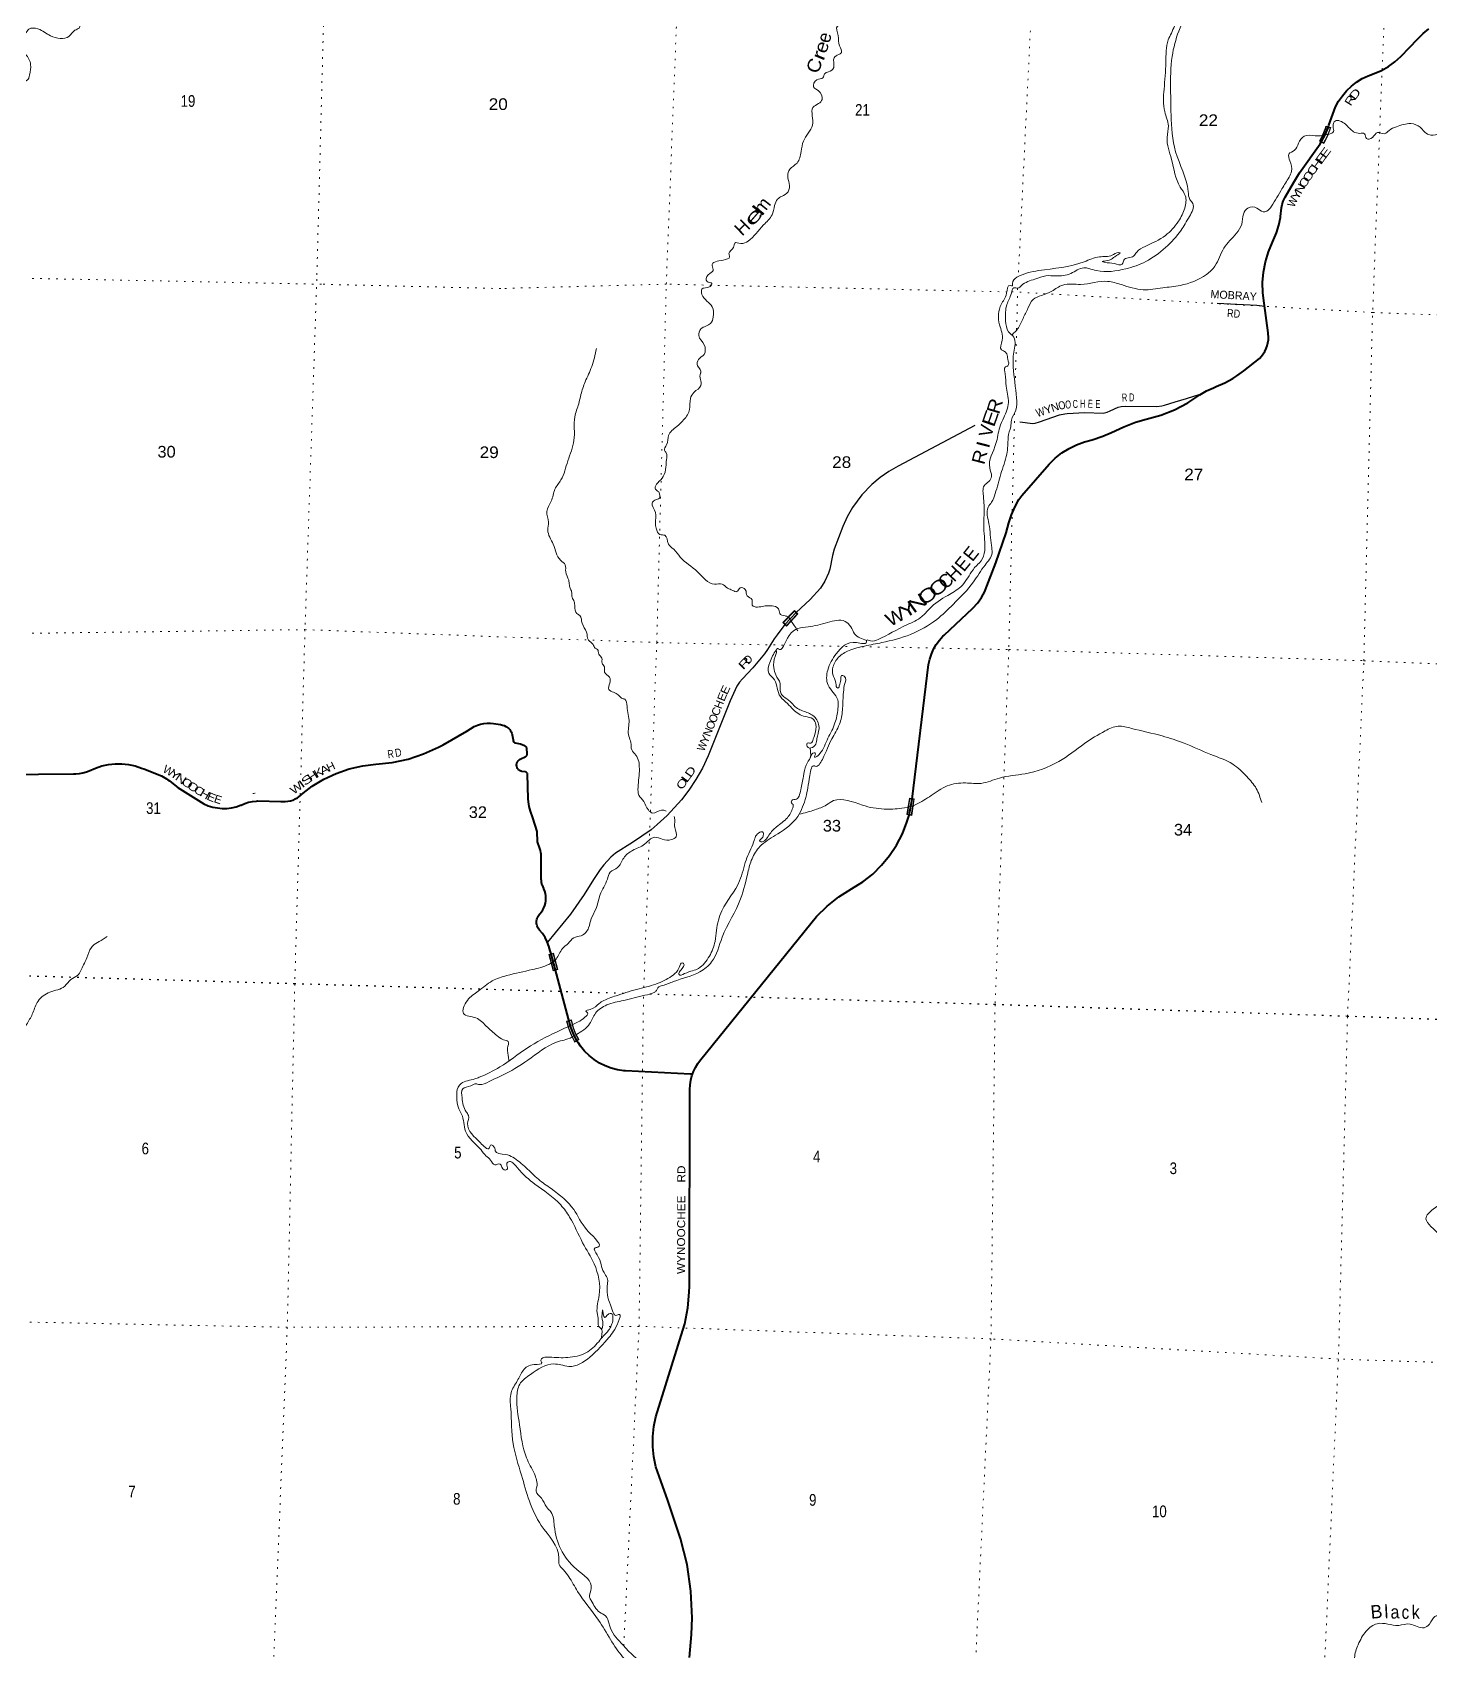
# Model space of a CAD drawing. Header units: feet. Extents: x -751810 to -497223, y -177792 to 12311.
# Drawn here: x -683623 to -662642, y -153623 to -129338 of the extents above; entities that cross this region are included whole.
import ezdxf
from ezdxf.enums import TextEntityAlignment as Align

# ---------------------------------------------------------------- set-up
doc = ezdxf.new("R2010")
doc.units = ezdxf.units.FT
doc.header["$LTSCALE"] = 80
doc.linetypes.add('DOTTED', pattern=[1.5, 0.3, -1.2])
for name, color, linetype, lineweight in [('26', 7, 'Continuous', 40), ('29', 7, 'Continuous', 25), ('31', 7, 'Continuous', 13), ('39', 7, 'Continuous', 13), ('6', 7, 'DOTTED', 25), ('61', 7, 'Continuous', 13), ('7', 7, 'DOTTED', 13)]:
    doc.layers.add(name, color=color, linetype=linetype, lineweight=lineweight)
for name, color, linetype in [('27', 7, 'Continuous'), ('30', 7, 'Continuous'), ('41', 7, 'Continuous')]:
    doc.layers.add(name, color=color, linetype=linetype)

msp = doc.modelspace()

# ---------------------------------------------------------------- linework, layer by layer
at = {"layer": '26'}
msp.add_line((-676196.3, -140156.59), (-676204.09, -140072.65), dxfattribs=at)
for points in [[(-664181.17, -130768.41), (-664167.25, -130729.49), (-664069.82, -130456.96), (-664022.63, -130369.81), (-663966.59, -130288.07), (-663902.31, -130212.64), (-663830.49, -130144.34), (-663751.94, -130083.92), (-663667.49, -130032.05), (-663578.09, -129989.28), (-663487.85, -129957.04), (-663378.07, -129908.6), (-663273.95, -129848.95), (-663176.64, -129778.74), (-663087.2, -129698.75), (-663074.45, -129685.89), (-662969.65, -129573.58), (-662827.9, -129431.83), (-662751.84, -129353.86), (-662668.05, -129284.27)], [(-670467.67, -141077.71), (-670423.74, -140836.08), (-670175.43, -138816.81), (-670158.58, -138738.22), (-670133.61, -138661.82), (-670100.8, -138588.45), (-670060.49, -138518.91), (-670013.13, -138453.96), (-669959.25, -138394.33), (-669942.33, -138377.98), (-669510.8, -137972.7), (-669442.92, -137896.44), (-669383.39, -137813.5), (-669332.85, -137724.79), (-669324.42, -137707.59), (-669168.02, -137295.89), (-669010.66, -136845.36), (-668969.55, -136694.84), (-668931.6, -136573.62), (-668881.19, -136457.03), (-668818.87, -136346.35), (-668775.27, -136282.23), (-668364.25, -135812.24), (-668273.8, -135724.03), (-668174.62, -135645.77), (-668067.81, -135578.3), (-667954.53, -135522.36), (-667836.02, -135478.57), (-667718.77, -135448.46), (-667561.47, -135395.35), (-667431.91, -135337.06), (-667245.4, -135251.71), (-667070.05, -135182.9), (-666907.92, -135137.2), (-666692.36, -135078.27), (-666484.14, -134997.13), (-666285.54, -134894.67), (-666103.07, -134775.18), (-666004.9, -134715.72), (-665901.05, -134666.86), (-665859.52, -134650.89), (-665731.24, -134596.08), (-665609.39, -134528.17), (-665551.4, -134489.6), (-665442.84, -134414.16), (-665211.86, -134228.59), (-665180.42, -134196.08), (-665152.55, -134160.47), (-665128.56, -134122.14), (-665108.7, -134081.51), (-665093.2, -134039.03), (-665082.23, -133995.16), (-665075.9, -133950.38), (-665074.28, -133905.19), (-665077.4, -133860.07), (-665079.74, -133843.56), (-665141.08, -133401.03), (-665160.6, -133245.46), (-665163.76, -133088.71), (-665150.51, -132932.49), (-665121, -132778.51), (-665075.57, -132628.46), (-665014.69, -132483.98), (-664998.41, -132451.39), (-664952.77, -132343.14), (-664918.69, -132230.72), (-664896.56, -132115.35), (-664894.75, -132101.63), (-664879, -131968.19), (-664868.24, -131917.57), (-664852.25, -131868.35), (-664831.21, -131821.07), (-664825.92, -131810.98), (-664701.38, -131593.79), (-664607.71, -131445.75), (-664297.27, -131011.21), (-664222.23, -130872.87), (-664181.17, -130768.41)], [(-684057.24, -140468.01), (-683005.26, -140458.83), (-682972.27, -140459.24), (-682917.61, -140454.89), (-682863.71, -140444.85), (-682811.15, -140429.23), (-682769.77, -140412.53), (-682677.24, -140371.45), (-682580.92, -140340.27), (-682481.86, -140319.33), (-682381.16, -140308.86), (-682279.92, -140308.97), (-682179.25, -140319.66), (-682080.24, -140340.82), (-681983.99, -140372.21), (-681951.82, -140385.27), (-681685.42, -140488.03), (-681610.13, -140532.65), (-681591.43, -140545.99), (-681566.31, -140563.91), (-681541.43, -140583.72), (-681458.35, -140649.91), (-681433.33, -140669.84), (-681408.35, -140685.26), (-681047.5, -140908.07), (-680982.45, -140935.91), (-680914.85, -140956.79), (-680845.43, -140970.5), (-680774.97, -140976.87), (-680704.22, -140975.85), (-680633.96, -140967.43), (-680564.98, -140951.72), (-680498.01, -140928.88), (-680491.53, -140926.25), (-680436.31, -140902.14), (-680378.87, -140883.94), (-680319.85, -140871.85), (-680259.88, -140865.99), (-680240.2, -140865.44), (-679893.57, -140873.13), (-679827.13, -140873.39), (-679788.97, -140869.79), (-679751.4, -140862.23), (-679714.82, -140850.79), (-679679.64, -140835.58), (-679646.25, -140816.78), (-679623.12, -140800.84), (-679558.34, -140749.11), (-679426.49, -140643.11), (-679249.3, -140537.52), (-679062.04, -140451.04), (-678866.77, -140384.6), (-678665.62, -140338.94), (-678468.93, -140315.11), (-678224.77, -140288.82), (-677984.7, -140237.15), (-677751.34, -140160.67), (-677527.25, -140060.22), (-677456.47, -140022.39), (-677105.4, -139817.39), (-676991.74, -139748.95), (-676945.42, -139728.52), (-676897.22, -139713.05), (-676847.67, -139702.7), (-676797.31, -139697.59), (-676746.68, -139697.77), (-676701.71, -139702.41), (-676597.84, -139720.07), (-676566.17, -139728.27), (-676541.13, -139734.75), (-676516.17, -139747.04)], [(-676516.17, -139747.04), (-676504.86, -139753.73), (-676488.39, -139765.98), (-676473.29, -139779.87), (-676459.72, -139795.27), (-676447.84, -139812), (-676437.78, -139829.88), (-676430.22, -139847.17), (-676430.17, -139847.29), (-676405.41, -139972.46)], [(-676375.28, -139997.39), (-676377.48, -139996.78), (-676381.97, -139995.16), (-676386.26, -139993.07), (-676390.31, -139990.55), (-676394.07, -139987.62), (-676397.51, -139984.31), (-676400.58, -139980.66), (-676403.26, -139976.71), (-676405.5, -139972.5)], [(-676237.38, -140036.31), (-676299.22, -140015.69), (-676375.27, -139997.35)], [(-676204.13, -140072.66), (-676204.68, -140071.02), (-676207.01, -140065.35), (-676209.92, -140059.95), (-676213.38, -140054.88), (-676217.35, -140050.2), (-676221.78, -140045.96), (-676226.64, -140042.21), (-676231.86, -140038.99), (-676237.39, -140036.33)], [(-676226.51, -140430.04), (-676278.08, -140422.06), (-676285.26, -140420.37), (-676294.93, -140417.14), (-676304.22, -140412.93), (-676313.02, -140407.76), (-676321.23, -140401.71), (-676328.76, -140394.83), (-676335.53, -140387.2), (-676341.47, -140378.9), (-676346.5, -140370.03), (-676350.59, -140360.68), (-676353.67, -140350.95), (-676355.72, -140340.96), (-676356.71, -140330.81), (-676356.63, -140320.61), (-676355.49, -140310.47), (-676353.3, -140300.51), (-676350.08, -140290.83), (-676345.86, -140281.54), (-676340.7, -140272.74), (-676334.64, -140264.53), (-676327.76, -140257), (-676320.13, -140250.23), (-676311.83, -140244.29), (-676302.96, -140239.26), (-676293.61, -140235.18), (-676226.48, -140201.97)], [(-676226.49, -140201.95), (-676221.53, -140199.17), (-676216.89, -140195.88), (-676212.62, -140192.13), (-676208.77, -140187.95), (-676205.37, -140183.39), (-676202.47, -140178.5), (-676200.09, -140173.34), (-676198.27, -140167.95), (-676197.02, -140162.41), (-676196.36, -140156.76), (-676196.35, -140156.58)], [(-676191.41, -140465.27), (-676191.96, -140461.78), (-676193, -140457.74), (-676194.46, -140453.82), (-676196.31, -140450.08), (-676198.55, -140446.55), (-676201.15, -140443.28), (-676204.08, -140440.29), (-676207.3, -140437.63), (-676210.78, -140435.32), (-676214.48, -140433.39), (-676218.37, -140431.85), (-676222.39, -140430.73), (-676226.51, -140430.03)], [(-675840.08, -143158.72), (-675852.55, -143112.73), (-675871.23, -143043.74), (-675897.01, -142977.09), (-675929.62, -142913.49), (-675968.7, -142853.66), (-676011.27, -142801.06), (-676023.08, -142786.69), (-676033.32, -142771.16), (-676041.89, -142754.64), (-676048.68, -142737.33), (-676053.62, -142719.39), (-676056.66, -142701.04), (-676057.77, -142682.47), (-676056.93, -142663.89), (-676054.15, -142645.5), (-676049.47, -142627.5), (-676042.92, -142610.08), (-676034.6, -142593.45), (-676024.58, -142577.78), (-676012.98, -142563.24), (-676007.27, -142557.11), (-675984.21, -142528.91), (-675964.23, -142498.45), (-675947.54, -142466.07), (-675934.32, -142432.12), (-675924.73, -142396.98), (-675918.86, -142361.03), (-675916.78, -142324.66), (-675918.52, -142288.28), (-675924.04, -142252.27), (-675933.31, -142217.04), (-675946.2, -142182.97), (-675947.94, -142179.45), (-675960.37, -142154.38), (-675969.35, -142129.45), (-675972.52, -142120.64), (-675981.1, -142085.74), (-675984.13, -142063.71), (-675986.76, -142038.82), (-675987.04, -142013.71), (-675987.97, -141930.42), (-675986.79, -141702.59), (-675986.5, -141694.88), (-675987.35, -141665.17), (-675991.3, -141635.71), (-675998.32, -141606.82), (-676008.31, -141578.83), (-676042.42, -141476.04), (-676050.46, -141322.84), (-676115.55, -141119.81), (-676149.3, -141019.01), (-676168.06, -140949.9), (-676179.5, -140879.21), (-676182.98, -140831.92), (-676191.43, -140465.28)], [(-673719.36, -144963.6), (-673704.65, -144923.04), (-673674.61, -144861.25), (-673638.28, -144802.95), (-673596.05, -144748.76), (-673590.08, -144741.97), (-671857.72, -142597.26), (-671697.62, -142440.65), (-671522.03, -142301.64), (-671332.95, -142181.79), (-671160.63, -142077.88), (-671013.34, -141960.68), (-670879.12, -141828.73), (-670759.41, -141683.47), (-670655.55, -141526.5), (-670568.67, -141359.53), (-670499.71, -141184.39), (-670467.67, -141077.71)], [(-675442.06, -144479.17), (-675494.71, -144383.42), (-675543.66, -144256.06), (-675576, -144132.26), (-675840.08, -143158.72)], [(-673719.36, -144963.6), (-673745.2, -144962.3), (-674723.56, -144912.79), (-674749.4, -144910.69), (-674844.35, -144896.61), (-674937.3, -144872.67), (-675027.23, -144839.15), (-675113.18, -144796.41), (-675194.18, -144744.93), (-675269.36, -144685.26), (-675337.89, -144618.05), (-675399.01, -144544.06), (-675435.49, -144489.07), (-675442.06, -144479.17)], [(-673764.44, -153713.37), (-673734.44, -153365.42), (-673723.63, -153117.89), (-673740.08, -152716.16), (-673798.45, -152318.36), (-673898.07, -151928.83), (-674089, -151357.45), (-674218.17, -150993.73), (-674265.43, -150849.7), (-674297.37, -150701.52), (-674313.65, -150550.82), (-674314.09, -150399.24), (-674298.69, -150248.45), (-674267.6, -150100.09), (-674221.18, -149955.79), (-674215.3, -149940.61), (-673838.62, -148720.89), (-673834.4, -148705.5), (-673787.95, -148469.77), (-673766.4, -148230.49), (-673764.79, -148140.94), (-673756.38, -145191.01), (-673754.07, -145122.35), (-673744.6, -145054.3), (-673728.06, -144987.62), (-673719.36, -144963.6)]]:
    msp.add_lwpolyline(points, dxfattribs=at)
at = {"layer": '29'}
for points in [[(-665131.62, -133447.16), (-665250.1, -133436.14), (-665842.49, -133403.06)], [(-668807.7, -135180.06), (-668609.56, -135204.52), (-668576.61, -135200.86), (-668510.69, -135178.88), (-668210.42, -135076.3), (-668129.86, -135057.98), (-668093.24, -135054.32), (-667829.59, -135039.66), (-667554.95, -135046.99), (-667496.36, -135032.34), (-667452.41, -135014.02), (-667331.57, -134959.07), (-667287.63, -134948.08), (-667221.72, -134944.41), (-666749.33, -134948.08), (-666676.1, -134940.75), (-666635.82, -134929.76), (-666474.69, -134878.47), (-666302.59, -134827.18), (-666098.87, -134765.67)], [(-669481.82, -135235.11), (-670632.75, -135843.8), (-670773.73, -135922.57), (-670900.07, -136012.32), (-671024.57, -136118.57), (-671174.71, -136272.43), (-671315.69, -136464.77), (-671394.42, -136602.15), (-671462.16, -136750.53), (-671590.33, -137091.23), (-671615.96, -137182.82), (-671658.07, -137389.81), (-671674.55, -137446.59), (-671729.48, -137571.15), (-671799.05, -137673.73), (-671952.85, -137842.25), (-672162.5, -138037.34), (-672333.02, -138219.59)], [(-672333.02, -138219.59), (-672449.04, -138371.64), (-672492.06, -138431.17), (-672591.85, -138593.28), (-672638.54, -138658.3), (-672814.31, -138870.79), (-672968.11, -139031.98), (-673012.05, -139083.27), (-673052.33, -139145.55), (-673151.2, -139361.7), (-673480.77, -140189.65), (-673565.91, -140371.92), (-673668.44, -140544.1), (-673774.63, -140701.63), (-673883.58, -140849.09), (-674095.97, -141083.55), (-674245.19, -141220.02), (-674337.65, -141296.03), (-674615.95, -141486.54), (-674872.29, -141647.73), (-674940.94, -141707.27), (-675048.06, -141823.58), (-675103.89, -141892.28), (-675201.86, -142043.39), (-675341.01, -142270.53), (-675546.07, -142563.61), (-675894.41, -142982.16)]]:
    msp.add_lwpolyline(points, dxfattribs=at)
at = {"layer": '31'}
for p, q in [((-672361.11, -138190.89), (-672189.15, -138009.42)), ((-672189.15, -138009.42), (-672134.71, -138061.01))]:
    msp.add_line(p, q, dxfattribs=at)
msp.add_lwpolyline([(-672134.71, -138061.01), (-672306.67, -138242.48), (-672361.11, -138190.89)], dxfattribs=at)
msp.add_lwpolyline([(-672188.84, -138020.72), (-672349.8, -138190.58), (-672306.97, -138231.17), (-672146.01, -138061.31)], close=True, dxfattribs=at)
at = {"layer": '39'}
for points in [[(-682787.42, -127249.03), (-682674.76, -127350.35), (-682547.15, -127393.98), (-682538.73, -127456.61), (-682629.42, -127538.77), (-682753.86, -127603.93), (-682839.58, -127573.48), (-682921.06, -127535.09), (-683019.84, -127542.55), (-683380.1, -127470.64), (-683511.64, -127499.37), (-683582.53, -127594.13), (-683558.88, -127689.37), (-683457.03, -127718.23), (-683383.59, -127756.4), (-683403.59, -127828.34), (-683418.14, -127922.57), (-683372.79, -128110.99), (-683390.67, -128255.46), (-683370.2, -128394.9), (-683419.08, -128570.76), (-683336.86, -128810.47), (-683217.7, -128946.48), (-683157.38, -129024.57), (-683042.36, -129011.5), (-682953.84, -129011.83), (-682911.46, -129159.9), (-682922.46, -129272.34), (-682983.73, -129306.96), (-683074.68, -129399.17), (-683350.07, -129389.89), (-683538.49, -129286.28), (-683673.36, -129288.75), (-683725.47, -129357.84), (-683781.71, -129430.84), (-683813.77, -129502.46), (-683723.46, -129663.88), (-683649.11, -129820.85), (-683665.3, -129977.44), (-683699.59, -130057.06), (-683811.23, -130094.37), (-683809.16, -130245.41), (-683780.27, -130370.98), (-683791.86, -130429.05), (-683780.37, -130528), (-683801.22, -130708.62), (-683817.51, -130869.24), (-683792.32, -130982.64), (-683793.27, -131095.34), (-683840.68, -131214.88), (-683823.91, -131342.14), (-683869.88, -131483.86), (-683929.35, -131603.07), (-684062.89, -131631.76), (-684437.5, -131646.02), (-684667.81, -131682.22), (-684750.35, -131760.56), (-684772.41, -131910.96), (-684748.71, -132004.19), (-684646.22, -132085.4), (-684630.5, -132252.9), (-684715.84, -132437.87), (-684774.52, -132526.91), (-684914.15, -132633.94), (-685073.61, -132730.38), (-685179.01, -132836.31), (-685193.61, -132932.55), (-685061.92, -133050.77), (-684967.26, -133200.23), (-684900.75, -133272.44), (-684809.97, -133329.02), (-684751.59, -133415.28), (-684792.12, -133502.78), (-684822.28, -133578.49), (-684918.73, -133650.42), (-685033.28, -133798.38), (-685251.06, -133893.28), (-685453.7, -134101.32), (-685460.15, -134193.75), (-685418.62, -134297.52), (-685306.82, -134407.16), (-685145.92, -134485.89), (-685104.64, -134599.71), (-685116.65, -134826.87), (-685114.9, -135066.48), (-685037.12, -135245.68), (-684927.07, -135421.71), (-684850.5, -135570.68), (-684871.45, -135678.84), (-684956.96, -135716.84), (-685013.46, -135799.9)], [(-670926.8, -127602.34), (-671078.94, -127853.73), (-671233.01, -127974.48), (-671237.14, -128054.89), (-671249.2, -128131.07), (-671272.69, -128182.79), (-671238.2, -128248.12), (-671234.12, -128322.71), (-671312.32, -128389.09), (-671362.11, -128599.15), (-671411.15, -128704.55), (-671380.99, -128781.84), (-671413.64, -128875.59), (-671397.07, -128934.41), (-671303.53, -128973.11), (-671286.01, -129072.22), (-671395.85, -129117.63), (-671455.11, -129152.3), (-671491.2, -129223.82), (-671540.08, -129246.69), (-671533.68, -129385.76), (-671509.6, -129541.4), (-671484.1, -129642.73), (-671523.04, -129669.88), (-671592.72, -129718.37), (-671598.59, -129865.17), (-671674.78, -129931.6), (-671735.84, -129958.17), (-671759.54, -130017.94), (-671852.93, -130049.7), (-671900.02, -130157.16), (-671827.05, -130213.44), (-671774.14, -130343.67), (-671826.1, -130406.72), (-671910.06, -130462.88), (-671919.43, -130589.46), (-671919.05, -130728.37), (-672052.12, -130968.44), (-672086.46, -131126.57), (-672149.31, -131298.03), (-672256.4, -131391.83), (-672289.2, -131491.62), (-672265.97, -131602.95), (-672283.38, -131729.32), (-672379.72, -131797.23), (-672441.2, -131839.9), (-672485.97, -131935.34), (-672523.85, -132075.26), (-672652.57, -132226.87), (-672882.25, -132468.41), (-672993.84, -132503.72), (-673082.2, -132497.36), (-673102.04, -132563.27), (-673170.87, -132656.06), (-673160.02, -132702.65), (-673257.91, -132752.41), (-673423.09, -132836.62), (-673406.9, -132909.52), (-673481.02, -132973.99), (-673499.81, -133076.17), (-673428.17, -133106.24), (-673453.4, -133147.85), (-673577.21, -133188.87), (-673575.25, -133267.43), (-673423.19, -133452.62), (-673405.14, -133608.1), (-673445.88, -133703.65), (-673590.91, -133786.39), (-673623.71, -133886.18), (-673542.81, -134023.19), (-673544.6, -134168.08), (-673627.04, -134242.4), (-673641.64, -134338.65), (-673592.06, -134442.62), (-673596.29, -134450.56), (-673591, -134631.88), (-673696.39, -134737.8), (-673749.14, -134831.02), (-673761.47, -134993.76), (-673847.97, -135146.48), (-673953.32, -135250.39), (-674077.49, -135381.99), (-674105.37, -135524.18), (-674139.71, -135605.81), (-674112.57, -135644.78), (-674107.22, -135747.59), (-674116.16, -135858.07), (-674156.11, -135999.94), (-674239.12, -136096.39), (-674279.38, -136173.84), (-674220.5, -136229.75)], [(-662853.64, -127839.36), (-662900.41, -128164.24), (-662989.03, -128626.92), (-663105.16, -128911.73), (-663256.32, -128998.32), (-663546.64, -129020.86), (-663874.94, -128957.84), (-664279.12, -128872.68), (-664861.66, -128684.18), (-665512.72, -128576.41), (-665979.59, -128580.19), (-666226.21, -128624), (-666382.92, -128692.34), (-666424.09, -128803.98), (-666448.95, -129061), (-666485.98, -129245.23), (-666577.88, -129450.15), (-666614.97, -129789.38), (-666641.63, -130191.29), (-666632.31, -130525.71), (-666577.6, -130740.54), (-666596.22, -130913.17), (-666530.45, -131243.04), (-666398.54, -131659.2), (-666323.41, -131785.99), (-666330.33, -131973.03), (-666426.1, -132171.81), (-666620.8, -132384.08), (-666924.87, -132547.16), (-667051.91, -132634.4), (-667099.74, -132693.53), (-667246.24, -132756.09), (-667269.89, -132813.85), (-667386.35, -132804.73), (-667538.78, -132786.62), (-667572.7, -132775.66), (-667516.08, -132765.07), (-667355.08, -132686.79), (-667303.65, -132643.86), (-667321.7, -132641.37), (-667421.32, -132681.01), (-667609.05, -132704.24), (-667840.37, -132778.66), (-668523.91, -132911.59), (-668850.47, -133011.68), (-668917.29, -133104.53), (-668918.24, -133140.74), (-668952.26, -133133.8), (-669003.64, -133251.22), (-669086.49, -133418.13), (-669110.61, -133723.48), (-669070.45, -133956.04), (-669082.3, -134100.67), (-669036.59, -134122.01), (-669003.41, -134161.13), (-668985.37, -134240.12), (-668983.88, -134336.79), (-669020.6, -134355.95), (-669027.37, -134460.45), (-669010.02, -134642.09), (-668978.32, -134890.53), (-669046.57, -135114.19), (-669106.73, -135259.56), (-669163.5, -135505.67), (-669257.56, -135869.57), (-669232.75, -135997.04), (-669273.01, -136074.49), (-669339.04, -136137.17), (-669349.67, -136312.02), (-669344.74, -136813.41), (-669339.55, -137151.74), (-669411.72, -137294.78), (-669430.33, -137310.62), (-669529.92, -137428.55), (-669690.71, -137651.78), (-669887.27, -137781.47), (-670162.13, -137981.56), (-670275.88, -138099.34), (-670502.5, -138224.21), (-670932.81, -138444.35), (-671045.93, -138461.5), (-671102.12, -138455.99), (-671106.72, -138478.01), (-671255.93, -138490.18), (-671560.1, -138657.29), (-671687.24, -138901.54), (-671683.16, -139129.12), (-671537.98, -139346.34), (-671535.49, -139481.28), (-671579.35, -139695.52), (-671685.9, -139922.2)], [(-662704.61, -127844.18), (-662741.95, -128029.52), (-662827.66, -128152.07), (-662897.97, -128454.19), (-662886.01, -128688.02), (-663000.61, -128914.49), (-663191.93, -129074.51), (-663438.38, -129112.29), (-663739.28, -129078.18), (-664093.67, -129088.95), (-664400.81, -128986.23), (-665043.51, -128790.1), (-665141.45, -128765.37), (-665201.39, -128826.19), (-665275.73, -128822.22), (-665242.19, -128770.76), (-665281.18, -128723.43), (-665463.51, -128694.46), (-665542.35, -128708.49), (-665561.71, -128756.29), (-665703.14, -128702.23), (-665890.33, -128705.34), (-666026.89, -128772.19), (-666058.85, -128839.8), (-666025.99, -128890.99), (-666035.09, -128931.01), (-666167.21, -128981.88), (-666327.78, -129120.57), (-666421.54, -129319.4), (-666520, -129697.27), (-666543.16, -130195.9), (-666537.02, -130574.52), (-666469.08, -131127.9), (-666279.54, -131724.75), (-666254.52, -131844.18), (-666211.82, -131903.68), (-666261.18, -132097.65), (-666387.37, -132305.69), (-666619.53, -132565.29), (-666916.77, -132774.85), (-667215.4, -132883.73), (-667654.71, -132910.38), (-667770.58, -132879.14), (-667844.76, -132869.13), (-668040.1, -132952.55), (-668268.46, -132990.81), (-668413.27, -132989), (-668579.57, -133038.96), (-668783.32, -133136.25), (-668836.65, -133175.1), (-668894.8, -133167.53), (-668933.16, -133249.05), (-668999.98, -133418.4), (-669018.5, -133663.51), (-668974.53, -133827.73), (-668896.22, -133910.32), (-668898.12, -134135.73), (-668903.99, -134359.03), (-668855.73, -134819.28), (-668866.57, -135002.19), (-668932.92, -135153.43), (-668941.54, -135251.84), (-668981.8, -135405.79), (-668982.07, -135415.84), (-669002.65, -135662.91), (-669090.95, -135960.53), (-669175.18, -136256.24), (-669228.77, -136381.65), (-669281.15, -136460.79), (-669269.51, -136706.69), (-669231.88, -137035.81), (-669222.68, -137144.76), (-669328.07, -137327.18), (-669501.72, -137580.27), (-669806.31, -137916.47), (-670053.72, -138143.46), (-670445.88, -138366.62), (-670875.66, -138490.15), (-671134.55, -138541.7), (-671367.67, -138608.01), (-671525.29, -138710.55), (-671609.68, -138859.3), (-671610.52, -138967.98), (-671565.6, -139095.99), (-671537.4, -139171.22), (-671529.3, -139169.42), (-671514.38, -139137.6), (-671493.96, -139049.57), (-671480.2, -138985.51), (-671442.21, -138994.57), (-671439.78, -139131.52)], [(-656572.05, -129184.82), (-656859.21, -129187.32), (-656951.22, -129243.27), (-657072.27, -129332.68), (-657207.14, -129335.16), (-657341.58, -129474.54), (-657656.76, -129601.09), (-657802.21, -129623.42), (-657964.27, -129741.94), (-658121.15, -129969.31), (-658294.58, -130137.85), (-658520.13, -130298.98), (-658637.54, -130402.58), (-658739.66, -130460.27), (-658828.7, -130480.07), (-658967.32, -130548.88), (-659241.45, -130491.32), (-659892.9, -130324.02), (-660114.31, -130325.35), (-660246.74, -130311.78), (-660411.66, -130309.44), (-660683.4, -130314.35), (-660985.41, -130322.48), (-661156.89, -130340.1), (-661242.13, -130368.04), (-661328.75, -130416.68), (-661484.83, -130492.49), (-661618.74, -130611.75), (-661769.37, -130678.23), (-661901.59, -130733.12), (-661990.16, -130734.81), (-662054.08, -130793.51), (-662196.67, -130783.71), (-662385.82, -130784.76), (-662534.71, -130861.35), (-662673.81, -130871.77), (-662797.67, -130761.81), (-662939.05, -130705.73), (-663155.61, -130754.37), (-663265.66, -130807.83), (-663333.38, -130858.38), (-663437.46, -130837.52), (-663515.92, -130913.96), (-663602.85, -130929.78), (-663633.17, -130858.52), (-663705.44, -130852.59), (-663797.35, -130828.02), (-663921.16, -130716.04), (-664072.8, -130667.75), (-664106.19, -130747.66), (-664097.09, -130827.08), (-664176.08, -130867.22)], [(-664176.08, -130867.22), (-664372.37, -130889.34), (-664541.52, -130894.94), (-664622.74, -130999.49), (-664683.85, -131104.57), (-664767.87, -131162.74), (-664752.47, -131265.81), (-664728.39, -131421.46), (-664766.96, -131511.03), (-664872.09, -131683.39), (-665031.93, -131946.91), (-665100.18, -132017.58), (-665156.85, -132030.17), (-665247.91, -131973.42), (-665382.72, -131973.88), (-665449.44, -132062.71), (-665475.57, -132215.01), (-665555.62, -132351.8), (-665742.55, -132574.35), (-665878.37, -132842.53), (-666004.4, -132968.04), (-666399.05, -133132.76), (-666661.58, -133170.11), (-666954.07, -133198.63), (-667282.01, -133121.53), (-667487.93, -133071.8), (-667893.54, -133117.46), (-668161.42, -133128.51), (-668326.76, -133218.76), (-668479.35, -133283.18), (-668607.66, -133342.19), (-668683.53, -133473.05), (-668758.08, -133630.12), (-668838.6, -133785.01), (-668920.78, -133872.35)], [(-675159.94, -134081.15), (-675229.41, -134351.09), (-675327.97, -134579.99), (-675391.3, -134769.56), (-675425.11, -134907.57), (-675482.57, -135103.33), (-675495.9, -135457.28), (-675588.48, -135764.85), (-675692.55, -136049.97), (-675780.7, -136188.56), (-675837.79, -136370.24), (-675904.19, -136523.5), (-675878.21, -136683.22), (-675889.37, -136801.69), (-675806.45, -137015.26), (-675696.08, -137255.71), (-675627.46, -137323.96), (-675620.15, -137428.83), (-675575.12, -137552.81), (-675565.02, -137627.57), (-675546.45, -137686.43), (-675527.77, -137741.28), (-675523.53, -137809.84), (-675493.11, -137877.07), (-675484.8, -137943.72), (-675451.47, -138053.31), (-675406.02, -138084.7), (-675374.85, -138200.27), (-675305.91, -138332.94), (-675278.87, -138452.43), (-675208.23, -138520.72), (-675177.49, -138575.89), (-675143.74, -138592.88), (-675123.47, -138663.88), (-675076.8, -138725.5), (-675074.69, -138798.03), (-675039.87, -138851.29), (-675038.02, -138933.87), (-674963.47, -139006.3), (-674957.86, -139099.05), (-674972.35, -139191.26), (-674903.09, -139235.37), (-674831.66, -139273.49), (-674780.66, -139323.15), (-674732.83, -139340.52), (-674699.39, -139446.08), (-674669.44, -139684.41), (-674672.98, -139895.69), (-674641.23, -139989.13), (-674630.01, -140098.13), (-674567.74, -140178.29), (-674514.72, -140380.99), (-674534.13, -140660.3), (-674521.11, -140777.4), (-674449.16, -140871.9), (-674380.11, -141000.55), (-674314.92, -141046.56), (-674184.97, -141001.67), (-674111.91, -141015.93)], [(-674220.5, -136229.75), (-674214.89, -136322.5), (-674282.08, -136352.93), (-674321.44, -136396.18), (-674272.92, -136540.39), (-674274.99, -136695.34), (-674262.97, -136774.17), (-674205.14, -136870.31), (-674132.97, -136880.27), (-674078.1, -137012.57), (-673999.69, -137091.13), (-673900.22, -137210.52), (-673640.37, -137428.75), (-673385.66, -137612.62), (-673273.02, -137613.58), (-673190.06, -137672.14), (-673114.5, -137706.34), (-673050.64, -137726.15), (-673002.86, -137669.03), (-672925.03, -137693.23), (-672895.4, -137790.64), (-672824.45, -137846.86), (-672820.53, -137927.49), (-672742.86, -137957.72), (-672647.89, -137942.11), (-672553.23, -137938.57), (-672447.25, -137963.51), (-672416.4, -138014.65), (-672409.37, -138053.09), (-672327.83, -138089.46), (-672279.2, -138102.35)], [(-671103.9, -138456.82), (-671284.66, -138358.57), (-671342.23, -138252.37), (-671428.63, -138171.58), (-671690.64, -138188.82), (-671984.07, -138253.54), (-672267.14, -138382.96), (-672433.33, -138581.9), (-672435.28, -138579.83), (-672464.01, -138601.22)], [(-672279.2, -138102.35), (-672190.85, -138236.01), (-672136.99, -138313.01)], [(-672464.01, -138601.22), (-672559.51, -138789.94), (-672573.74, -138948.59), (-672487.82, -139047.49), (-672446.92, -139175.39), (-672397.87, -139299.49), (-672291.99, -139404.95), (-672205.8, -139493.79), (-672027.49, -139599.15), (-671913.74, -139634.36), (-671867.65, -139718.11), (-671881.56, -139864.7), (-671914.31, -139962.47), (-671939.45, -140000.06), (-671963.52, -139997.41), (-671997.81, -140000.53), (-671983.36, -140063.32), (-671941.3, -140070.47), (-671867.33, -140012.03), (-671851.03, -139927.91), (-671819.08, -139783.81), (-671878.98, -139613.13), (-672023.63, -139528.79), (-672176.54, -139452.28), (-672250.93, -139373.82), (-672353.53, -139296.63), (-672394.38, -139243.21), (-672402.79, -139104.09), (-672467.82, -138975.55), (-672497.18, -138868.08), (-672478.67, -138699.47), (-672456.98, -138639.65), (-672462.34, -138599.98)], [(-671439.78, -139131.52), (-671455.49, -139270.01), (-671467.66, -139503.2), (-671513.47, -139715.38), (-671627.86, -139933.8), (-671768.75, -140242.11), (-671880.02, -140341.84), (-671883.99, -140339.72), (-671958.17, -140482.7), (-672017.1, -140811.29), (-672139.27, -141095.94), (-672437.94, -141359.82), (-672685.87, -141530.42), (-672813.23, -141706.23), (-672881.05, -141913.79), (-672994.75, -142335.55), (-673271.35, -142908.02), (-673429.97, -143278.26), (-673606.95, -143428.6), (-674001.07, -143573.2), (-674167.63, -143633.22), (-674232.77, -143661.7), (-674251.87, -143699.44), (-674284.88, -143730.78), (-674431.02, -143779.26), (-674748.95, -143857.43), (-675004.24, -143925.18), (-675172.49, -144049.57), (-675261.16, -144208.28), (-675459.21, -144368)], [(-670403.78, -140937.52), (-670366.11, -140919.29), (-670135.16, -140782.46), (-669896.01, -140639.81), (-669619.18, -140594.77), (-669383.95, -140600.98), (-669112.26, -140521.59), (-668728.29, -140457.24), (-668222.48, -140273.31), (-667835.18, -140005.73), (-667526.35, -139814.59), (-667331.38, -139745.25), (-667131.01, -139776.71), (-666669.21, -139889.56), (-666342.12, -139998.85), (-665940.16, -140168.49), (-665611.96, -140312.03), (-665399.63, -140500.82), (-665257.46, -140679.71), (-665176.45, -140889.2)], [(-671685.9, -139922.2), (-671804.68, -140154.6), (-671872.46, -140207.16), (-671886.64, -140210.81), (-671874.89, -140146.7), (-671892.88, -140142.2), (-671946.96, -140209.22), (-672012.4, -140326.26), (-672053.09, -140496.3), (-672092.56, -140696.57), (-672174.88, -140843.36), (-672215.3, -140850.35), (-672232.55, -140894.18), (-672209.01, -140916.94), (-672212.34, -140967.18), (-672292.71, -141116.04), (-672455.24, -141252.67), (-672571.22, -141378.44), (-672692.49, -141475.9), (-672708.41, -141469.44), (-672664.61, -141410.2), (-672655.77, -141380.24), (-672660.53, -141331.8), (-672704.87, -141334.65), (-672801.27, -141481.08), (-672913.01, -141751.9), (-673009.73, -142063.39), (-673277.07, -142513.3), (-673359.18, -142805.04), (-673379.66, -142971.59), (-673463.94, -143192.82), (-673625.68, -143375.76), (-673837, -143454.73), (-673919.86, -143468.65), (-673921.45, -143452.5), (-673893.94, -143400.89), (-673851.13, -143303.38), (-673868.96, -143292.84), (-673917.11, -143364.04), (-674008.59, -143476.37), (-674231.13, -143599.34), (-674517, -143682.38), (-674833.34, -143776.69), (-675046.78, -143859.63), (-675120.38, -143903.99), (-675251.43, -143991.12), (-675316.46, -144015.58), (-675293.02, -144042.36), (-675331.01, -144109.81), (-675431.43, -144179.63), (-675514.56, -144218.88)], [(-671950.07, -140073.51), (-671947.06, -140136.75), (-671944.42, -140189.16), (-671952.4, -140217.62)], [(-672114.72, -141064.74), (-671881.18, -140998.07), (-671708.22, -140924.13), (-671599.91, -140860.55), (-671167.11, -140928.34), (-670842.72, -140987.23), (-670578.8, -140974.07), (-670402.42, -140936.98)], [(-673990.33, -141096.83), (-673983.92, -141159.97), (-673982.64, -141264.69), (-673964.12, -141402.07), (-674033.65, -141444.52), (-674172.27, -141436.83), (-674280.21, -141409.83), (-674345.18, -141432.27), (-674435.87, -141514.42), (-674615.33, -141606.31), (-674749.14, -141721.55), (-674841.41, -141864.06), (-674951.94, -141935.63), (-674994.9, -142039.17), (-675103.58, -142269.82), (-675167.65, -142487.55), (-675239.92, -142634.61), (-675275.58, -142766.53), (-675387.37, -142886.38), (-675498.85, -142917.66), (-675581.55, -143002.04), (-675668.06, -143078.27), (-675764.77, -143236.76), (-675840.71, -143300.44)], [(-682499.93, -142895.91), (-682620.72, -142975.26), (-682716.91, -143037.14), (-682737.7, -143062.76), (-682804.16, -143218.02), (-682855.21, -143323.37), (-682947.91, -143481.97), (-683044.05, -143541.83), (-683137.27, -143644.05), (-683358.91, -143732.82), (-683537.48, -143867.01), (-683614.51, -144042.12), (-683697.05, -144196.96), (-683787.57, -144349.58), (-683891.27, -144544.13), (-683941.54, -144695.79), (-683934.71, -144818.77), (-683891.48, -144934.66), (-683936.03, -145022.06), (-683838.2, -145050.81), (-683733.97, -145065.64), (-683814.39, -145216.51), (-683952.06, -145325.61), (-684010.2, -145547.52), (-684002.21, -145779.24), (-684019.88, -145915.66), (-684002.63, -146101.32), (-683969.66, -146224.99), (-684016.43, -146320.38), (-683939.45, -146453.26), (-683958.65, -146571.53), (-684103.57, -146803.23), (-684153.51, -146942.83), (-684269.01, -147050.5), (-684210.92, -147136.58), (-684159.86, -147260.73), (-684258.9, -147354.74), (-684255.78, -147465.54), (-684331.33, -147660.83), (-684458, -147810.48), (-684500.58, -148052.94), (-684554.6, -148270.94), (-684619.78, -148377.92), (-684708.41, -148458.12), (-684782.64, -148526.62), (-684780.78, -148685.7), (-684836.82, -148750.65), (-684866.71, -148892.79), (-684958.08, -149077.59), (-684965.27, -149274.68), (-684914.21, -149551.82), (-685017.86, -149820.85), (-685105.95, -150186.92), (-685158.64, -150354.63), (-685155.83, -150554), (-685262.87, -150645.79), (-685497.68, -150852.97), (-685631.86, -150905.8), (-685749.37, -150936.92), (-685789.26, -151076.78), (-685779.58, -151167.62), (-685808.36, -151267.52), (-685713.76, -151418.98), (-685746.19, -151657.68), (-685838.99, -151896.8), (-685840.04, -152090.03), (-685808.45, -152189.5), (-685831.2, -152289.56), (-685745.01, -152378.39), (-685732.89, -152529.69), (-685628.92, -152707.58), (-685715.95, -153109.91), (-685755.79, -153324.26), (-685745.63, -153549.99), (-685740.55, -153662.85), (-685773.4, -153841.15), (-685860.33, -154009.97), (-685879.64, -154208.75), (-685948.58, -154382.07), (-685943.23, -154484.88), (-686015.82, -154567.51), (-686061.75, -154783.71), (-686049.79, -154941.05), (-686149.1, -155045.12), (-686197.51, -155202.87), (-686076.82, -155280.54), (-685733.96, -155325.83), (-685584.65, -155309.64), (-685460.36, -155403.51), (-685359.99, -155488.69), (-685155.97, -155457.84)], [(-675840.71, -143300.44), (-675873.5, -143316.42), (-676121.01, -143394.44), (-676503.6, -143482.98), (-676721.01, -143563.81), (-676932.27, -143717.26), (-677094.92, -143857.91), (-677152.37, -144053.67), (-676968.99, -144118.91), (-676815.28, -144241.74)], [(-675514.56, -144218.88), (-675759.36, -144332.01), (-676200.26, -144572.01), (-676608.08, -144855.15), (-676917.97, -145010.03), (-676983, -145034.49), (-677192.09, -145105.46), (-677233.68, -145156.71), (-677253.57, -145301.12), (-677224.1, -145481.06), (-677181.93, -145560.69), (-677124.25, -145815.86), (-676890.28, -146099.84), (-676816.15, -146188.36), (-676747.42, -146252.58), (-676684.88, -146322.67), (-676604.09, -146310.71), (-676542.02, -146398.91), (-676493.3, -146382.08), (-676505.47, -146309.29), (-676480.49, -146277.74), (-676349.91, -146361.71), (-676080.86, -146612.39), (-675694.72, -146924.55), (-675560.64, -147105.24), (-675365.56, -147490.86), (-675192.86, -147809.46), (-675116.61, -148276.49), (-675147.71, -148541.4), (-675130.46, -148650.56), (-675134.01, -148708.84), (-675117.08, -148753.58), (-675099.51, -148774.17), (-675085.59, -148780.58), (-675064.17, -148730.82), (-675068.24, -148656.23), (-675076.87, -148601.65), (-675071.21, -148539.39), (-675068.09, -148497.2), (-675032.85, -148610.86), (-675014.33, -148595.24), (-674975.07, -148556.02)], [(-676815.28, -144241.74), (-676652.05, -144384.95), (-676555.07, -144445.89), (-676483.38, -144473.95), (-676492, -144572.36), (-676477.61, -144713.66), (-676473.25, -144765.29)], [(-675459.21, -144368), (-675589.04, -144435.15), (-675700.47, -144464.42), (-676139.67, -144716.54), (-676530.35, -144959.87), (-676768.76, -145074.36), (-676916.8, -145118.77), (-676966.8, -145107.38), (-677041.99, -145135.6), (-677165.96, -145182.65), (-677175.48, -145315.26), (-677114.63, -145526.23), (-677079.87, -145581.5), (-677091.13, -145704), (-676907.37, -145984.64), (-676897.58, -145994.96), (-676766.9, -146074.91), (-676749.54, -146027.06), (-676684.36, -146073.06), (-676679.38, -146113.46), (-676523.88, -146167.89), (-676414.3, -146209.03), (-676215.2, -146365.27), (-676028.64, -146539.29), (-675839.17, -146679.17), (-675499.32, -146992.11), (-675280.59, -147319.98), (-675139.95, -147557.21), (-675184.55, -147570.12), (-675146.99, -147671.77), (-675045.34, -147938.16), (-674999.1, -148015.88), (-674999.73, -148193.01), (-674915.6, -148513.3), (-674869.09, -148580.96), (-674814.38, -148566.3), (-674831.47, -148680.59), (-674972.37, -148912.4), (-675257.76, -149206.83), (-675571.25, -149345.51), (-675691.35, -149322.21), (-675797.65, -149309.34), (-676147.8, -149465.17), (-676310.66, -149613.86), (-676353.93, -149805.98), (-676312.6, -150223.77), (-676208.89, -150717.7), (-676090.48, -150958.37), (-676053.28, -151150.59), (-676063.12, -151218.78), (-675983.38, -151323.55), (-675910.26, -151450.29), (-675841.9, -151528.59), (-675791.05, -151737.28), (-675458.03, -152386.23), (-675236.28, -152675.93), (-675261.83, -152806.1), (-675237.01, -152857.09), (-675110.82, -153031.53), (-675023.78, -153088.18), (-674968.6, -153208.41), (-674948.17, -153273.36), (-674757.64, -153526)], [(-658197.96, -144908.32), (-658533.3, -144959.86), (-658716.42, -144961.07), (-658818.64, -144946.29), (-658993.41, -144935.64), (-659287.64, -145030.54), (-659462.61, -145180.93), (-659696.94, -145599.5), (-659885.72, -145892.45), (-660018.73, -145977.52), (-660102.06, -146162.53), (-660181.42, -146273.17), (-660315.87, -146336.05), (-660354.01, -146409.53), (-660361.84, -146554.26), (-660463.27, -146738.8), (-660597.28, -146862.09), (-660775.22, -146895.64), (-660878.02, -146902.99), (-660976.06, -147111.78), (-661051.46, -147224.53), (-661216.32, -147220.18), (-661582.25, -147134.02), (-661678.39, -147040.9), (-661877.17, -147025.58), (-661994.31, -146966.13), (-662219.18, -146948.11), (-662467.7, -146911.35), (-662602.51, -146988.32), (-662712.88, -147130.35), (-662637.48, -147247.08), (-662403.88, -147545.15), (-662354.88, -147747.75), (-662251.55, -147873.27), (-662197.42, -148033.73), (-662083.13, -148125.33), (-661860.7, -148159.38), (-661794.08, -148304.07), (-661684.35, -148415.67), (-661484.19, -148608.17), (-661255.88, -148801.41), (-660958.05, -148875.71), (-660891.43, -149020.39), (-660960.9, -149137.33), (-661127.77, -149362.42), (-661218.19, -149587.51), (-661181.68, -149729.39), (-661084.64, -149941.31), (-661015.27, -150287.37), (-661095.59, -150510.72), (-661255.53, -150701.76), (-661347.96, -150697.31), (-661458.65, -150698.42), (-661456.8, -150781), (-661479.23, -150868.98), (-661447.96, -150980.53), (-661410.5, -151086.2), (-661393.19, -151193.35), (-661460.44, -151225.79), (-661498.85, -151309.33), (-661570.55, -151357.76), (-661560.49, -151434.53), (-661471.76, -151503.3), (-661418.85, -151557.04), (-661383.14, -151576.1)], [(-674975.07, -148556.02), (-674936.76, -148553), (-674910.68, -148632.2), (-674935.44, -148732.2), (-674975.54, -148803.62), (-675056.33, -148892.07), (-675124.9, -148974.81), (-675316.38, -149140.87), (-675587.86, -149212.21), (-675867.38, -149206.84), (-675984.79, -149233.94), (-675993.26, -149249.82), (-675978.18, -149288.47), (-676091.61, -149317.68), (-676256.9, -149405.92), (-676347.53, -149562.56), (-676438.75, -149741.33), (-676444.94, -149976.7), (-676408.53, -150505.09), (-676284.07, -150975.4), (-675986.08, -151732.13), (-675723.37, -152224.22), (-675717.76, -152316.97), (-675655.48, -152397.12), (-675573.68, -152499.94), (-675440.67, -152720.86), (-675128.02, -153149.85), (-674766.26, -153700.91), (-674484.14, -153990.19), (-674363.46, -154067.86), (-674346.47, -154034.09), (-674365.73, -154001.37), (-674370.81, -153965), (-674303.41, -153926.52), (-674113.62, -153977.83), (-673979.44, -154078), (-673932.5, -154206.06), (-673951.55, -154318.29), (-673947.63, -154551.91), (-673985.57, -154693.84), (-674016.2, -154711.15), (-674009.95, -154856.25), (-674013.86, -155158.11), (-674108.51, -155620.63), (-674282.1, -156101.2), (-674339.51, -156218.46), (-674411.36, -156272.93), (-674447.18, -156410.88), (-674756.11, -157218.02), (-674879.24, -157417.96), (-674901.04, -157495.86), (-674881.71, -157709.92), (-674838, -158037.2), (-674810.06, -158122.48), (-674740.64, -158237.05), (-674678.52, -158476.23), (-674511.9, -158796.68), (-674396.13, -158908.44), (-674341.48, -158972.29), (-674284.12, -159239.53), (-674261.68, -159381.04), (-674366.87, -159555.41), (-674484.8, -159755.62), (-674649.45, -159896.22), (-674759.93, -160042.27), (-674890.82, -160276.35), (-674937.91, -160460.31), (-674987.48, -160891.82), (-674950.39, -161088.06), (-674767.63, -161330.43), (-674488.53, -161504.88), (-674376.78, -161540.04), (-674239.32, -161591.99), (-673762.66, -161598.53), (-673380.12, -161664.99), (-673307, -161715.24), (-673287, -161872.79), (-673287.05, -161874.8), (-673272.34, -162080.52), (-673424.02, -162416.72), (-673478.2, -162487.77), (-673430.69, -162517.2), (-673542.43, -162711.53), (-673717.61, -162869.97), (-674076.23, -163041.68), (-674240.57, -163170.2), (-674283.74, -163205.3), (-674315.91, -163204.45), (-674336.65, -163304.56), (-674349.14, -163396.83), (-674429.24, -163382.64)], [(-675085.62, -148781.38), (-675072.42, -148815.15), (-675074.91, -148833.2), (-675080.56, -148920.43)], [(-657310.37, -154736.63), (-657509.09, -154675.83), (-657606.97, -154572.59), (-657799.46, -154394.39), (-657980.05, -154222.54), (-658291.74, -154139.82), (-658547.72, -154157.22), (-658765.55, -154101.15), (-658908.51, -153875.93), (-658970.26, -153699.17), (-659042.11, -153524.15), (-659336.35, -153313.06), (-659608.36, -153328.02), (-659862.22, -153341.45), (-659950.58, -153258.6), (-659940.11, -153089.77), (-659978.68, -153026.35), (-660118.78, -153074.99), (-660201.44, -153103.9), (-660287.46, -153117.14), (-660404.55, -153154.01), (-660564.12, -153177.98), (-660957.77, -153074.99), (-661160.26, -152818.01), (-661208.09, -152647.65), (-661274.55, -152573.42), (-661396.83, -152556.1), (-661514.76, -152679.81), (-661666.24, -152854.98), (-661778.3, -152984.88), (-661854.91, -153067.41), (-661996.34, -153089.85), (-662130.3, -153134.62), (-662363.85, -153140.54), (-662579.93, -153094.57), (-662659.45, -153211.24), (-662739.35, -153265.5), (-662951.15, -153209.58), (-663120.67, -153229.27), (-663443.95, -153204.63), (-663607.86, -153317.06), (-663729.87, -153519.17), (-663783.41, -153719.07), (-663744.2, -153911.34), (-663344.36, -154314.45), (-663115.52, -154411.08), (-663032.61, -154395.15), (-662943.83, -154385.41), (-662917.43, -154376.04), (-662746.47, -154455.04), (-662818.85, -154606.12), (-662832.39, -154891.62), (-662865.14, -155065.9), (-662944.45, -155174.52), (-662998.31, -155233.49), (-663125.29, -155318.72), (-663259.63, -155377.58), (-663352.22, -155379.16), (-663541.8, -155319.8), (-663639.68, -155369.56), (-663614.28, -155474.91), (-663549.1, -155597.41), (-663605.76, -155686.5), (-663627.77, -155758.39), (-663700.42, -155843.04), (-663716.97, -156013.71), (-663717.03, -156015.72), (-663817.39, -156160.03), (-663890.46, -156413.76), (-663942.99, -156651.93), (-663724.74, -156844.91), (-663679.66, -156966.88), (-663783.53, -157061.79)], [(-674757.64, -153526), (-674405.26, -153821.16), (-674151.4, -153884.23), (-673912.77, -153991.18), (-673861.39, -154179.75), (-673870.91, -154618.35), (-673885.77, -155413.13), (-673982.32, -155795.07), (-674029.67, -155836.1), (-674023.11, -155892.64), (-674106.39, -156075.64), (-674279.77, -156471.67), (-674404.37, -156848.85), (-674415.79, -156900.89), (-674405.9, -156983.69), (-674470.02, -157050.44), (-674504.63, -157142.13), (-674613.41, -157300.3), (-674688.01, -157535.87), (-674728.11, -157913.27), (-674664.13, -158235.04), (-674498.41, -158589.69), (-674410.05, -158749.04), (-674366.24, -158766.3), (-674357.2, -158728.29), (-674348.78, -158714.42), (-674281.06, -158816.87), (-674226.61, -159041.76), (-674166.02, -159339.28), (-674200.25, -159493.38), (-674295.38, -159668.02), (-674347.71, -159745.15), (-674336.7, -159785.7), (-674245.54, -159761.94), (-674164.11, -159802.33), (-674069.09, -159861.21), (-673987.39, -159891.55), (-674015.65, -159894.83), (-674143.53, -159861.26), (-674412.79, -159848.11), (-674543.53, -159923.17), (-674625.53, -160057.89), (-674746.96, -160237.88), (-674865, -160518.61), (-674868.65, -160657.41), (-674858.06, -160714.06), (-674824.31, -160654.56), (-674795.31, -160623.11), (-674781.55, -160865.04), (-674766.21, -161046.63), (-674729.43, -161254.94), (-674473.45, -161390.54), (-673983.98, -161445.73), (-673857, -161437.01), (-673644.57, -161468.78), (-673360.65, -161536.67), (-673264.78, -161563.36), (-673194.35, -161792.69), (-673163.55, -162075.34), (-673231.38, -162512.4), (-673440.26, -162804.82), (-673705.5, -163021.27), (-673816.92, -163127.03), (-673972.74, -163161.17), (-674117.82, -163245.92), (-674216.33, -163319.81), (-674252.47, -163393.34), (-674190.35, -163479.53), (-674123.47, -163614.16), (-674007.81, -163729.94), (-673966.54, -163767.27), (-673948.13, -163755.68), (-673950.83, -163705.28), (-673853.95, -163770.24), (-673645.48, -163876.4), (-673403.69, -163862.65), (-673368.61, -163829.35), (-673352.73, -163914.32), (-673215.91, -163990.4), (-673062.89, -164062.89), (-672884.48, -164164.23), (-672804.27, -164174.39), (-672790.72, -164118.39), (-672836.23, -164012.51), (-672916.65, -163933.89), (-673038.34, -163817.94), (-673115.43, -163765.58), (-673152.89, -163736.41), (-673088.66, -163742.13), (-672942.05, -163828.53), (-672885.38, -163892.44)]]:
    msp.add_spline(points, degree=3, dxfattribs=at)
at = {"layer": '6'}
for points in [[(-674750.58, -143751.9), (-679685.81, -143608.34), (-684209.28, -143476.85), (-688285.09, -143356.08)], [(-657009.9, -144336.01), (-658591.94, -144281.92), (-663888.58, -144095.8), (-669177.44, -143919.96), (-674372.05, -143763.01)]]:
    msp.add_lwpolyline(points, dxfattribs=at)
at = {"layer": '61'}
for p, q in [((-664211.64, -130742.84), (-664139.69, -130765.03)), ((-664244.31, -131003.31), (-664310.77, -130968.38)), ((-670502.28, -141070.31), (-670462.99, -140823.42)), ((-670462.99, -140823.42), (-670388.93, -140835.2)), ((-675802.62, -143149.96), (-675737.76, -143391.4)), ((-675737.76, -143391.4), (-675810.19, -143410.86)), ((-675605.83, -144168.65), (-675533.26, -144149.02)), ((-675596.37, -144174.38), (-675539.41, -144158.97)), ((-675421.48, -144445.6), (-675485.96, -144482.58))]:
    msp.add_line(p, q, dxfattribs=at)
for points in [[(-664311.43, -130968.12), (-664262.45, -130875.63), (-664223.87, -130779.7), (-664212.1, -130742.98)], [(-664206.81, -130752.69), (-664216.34, -130782.42), (-664255.18, -130879), (-664300.56, -130964.69), (-664248.01, -130992.31)], [(-664248.01, -130992.31), (-664201.19, -130903.89), (-664160.4, -130802.46), (-664150.06, -130770.2), (-664206.81, -130752.69)], [(-664244.74, -131003.22), (-664193.92, -130907.26), (-664152.87, -130805.18), (-664140.27, -130765.88)], [(-670388.93, -140835.2), (-670428.21, -141082.09), (-670502.28, -141070.31)], [(-675810.19, -143410.86), (-675875.05, -143169.42), (-675802.62, -143149.96)], [(-675808.26, -143159.76), (-675865.24, -143175.06), (-675804.54, -143401.05)], [(-675804.54, -143401.06), (-675747.55, -143385.75), (-675808.26, -143159.76)], [(-675606.06, -144168.94), (-675578.55, -144274.05), (-675539.47, -144377.68), (-675490.13, -144475.91), (-675486.19, -144482.65)], [(-675483.25, -144471.8), (-675532.13, -144374.46), (-675570.92, -144271.62), (-675596.37, -144174.38)], [(-675539.41, -144158.97), (-675514.61, -144253.69), (-675478.02, -144350.75), (-675431.99, -144442.41), (-675483.25, -144471.8)], [(-675533.5, -144149.95), (-675506.98, -144251.26), (-675470.68, -144347.53), (-675424.17, -144440.14), (-675421.12, -144445.36)]]:
    msp.add_lwpolyline(points, dxfattribs=at)
msp.add_lwpolyline([(-670456.34, -140832.58), (-670493.11, -141063.66), (-670434.85, -141072.92), (-670398.09, -140841.84)], close=True, dxfattribs=at)
at = {"layer": '7'}
for p, q in [((-668838.8, -133176.07), (-668874.83, -134652.06)), ((-674942.34, -148746.3), (-675065.38, -148746.62))]:
    msp.add_line(p, q, dxfattribs=at)
for points in [[(-679207.71, -127356.28), (-679220.86, -127910.57), (-679354.82, -133038.48), (-679532.08, -138295.87), (-679595.05, -140471.97)], [(-674448.96, -143662.55), (-674253.74, -138489.55), (-674110.44, -133114.4), (-673912.58, -128036.61), (-673886.44, -127514.72)], [(-668562.6, -127672), (-668588.95, -128114.73), (-668828.8, -133001.17)], [(-665000.88, -169548.36), (-664744.61, -164874.31), (-664476.17, -159637.34), (-664260.7, -154425.13), (-664022.91, -149161.29), (-663888.58, -144095.8), (-663643.74, -138761.58), (-663515.28, -133613.4), (-663338.83, -129110.43)], [(-668993.91, -133229.92), (-674110.44, -133114.4), (-676594.92, -133179.66), (-679283.31, -133115.57), (-683831.87, -133022.85), (-684717.37, -132995.42)], [(-656703.82, -133742.84), (-658089.56, -133742.64), (-663512.49, -133539.1), (-668924.77, -133228.54)], [(-668884.58, -135051.43), (-668971.07, -138594.78), (-669177.44, -143919.96), (-669238.8, -148932.91), (-669489.3, -154176.39), (-669642.37, -159286.34), (-669649.96, -159446.41), (-669950.35, -164207.44), (-669974.01, -164655.75), (-670240.54, -169973.3), (-670293.13, -171301.25)], [(-688129.86, -138227.85), (-683986.13, -138355.44), (-679532.08, -138295.87), (-674179.44, -138492.34), (-671397.34, -138547.06)], [(-671176.33, -138551.41), (-668971.07, -138594.78), (-663643.74, -138761.58), (-658308.05, -138993.01), (-656856.54, -139028.48)], [(-679603.04, -140748.18), (-679685.81, -143608.34), (-679797.05, -148758.88), (-680013.01, -153989.18), (-680290.07, -159248.08), (-680686.55, -164457.51), (-680915.73, -169731.76), (-681061.84, -173124.2)], [(-674748.64, -153535.65), (-674519.3, -148745.2), (-674452.98, -143784.69)], [(-675122.22, -148746.76), (-679797.05, -148758.88), (-684428.19, -148666.82), (-688446.92, -148539.93)], [(-657159.18, -149502.36), (-658650.43, -149415.73), (-664025.7, -149235.59), (-669238.8, -148932.91), (-674519.3, -148745.2), (-674866.95, -148746.11)]]:
    msp.add_lwpolyline(points, dxfattribs=at)

# ---------------------------------------------------------------- texts
at = {"layer": '27'}
for s, rotation, width, p in [('R', 57.139, 1.3, (-663801.82, -130388.63)), ('D', 52.369, 1.45, (-663730.39, -130299.71)), ('E', 54.08, 1.5, (-664235.29, -131258.03)), ('E', 54.08, 1.5, (-664174.23, -131176.59)), ('C', 54.08, 1.4, (-664367.34, -131439.12)), ('H', 54.08, 1.35, (-664303.25, -131349.78)), ('N', 59.943, 1.25, (-664550.31, -131711.68)), ('O', 56.03, 1.3, (-664488.87, -131618.75)), ('O', 54.08, 1.35, (-664430.05, -131530.49)), ('W', 66.123, 0.95, (-664659.83, -131904.94)), ('Y', 60.078, 1.35, (-664602.77, -131803.34)), ('R', 8.643, 0.8, (-678237.87, -140218.89)), ('D', 10.309, 0.85, (-678122.27, -140198.33)), ('W', 329.423, 1.05, (-681609.66, -140462)), ('K', 28.809, 1.25, (-679298.78, -140490.97)), ('A', 27.047, 1.3, (-679214.74, -140448.88)), ('H', 25.047, 1.05, (-679119.65, -140404.84)), ('Y', 326.423, 1.45, (-681514.85, -140518.01)), ('N', 324.728, 1.35, (-681427.15, -140582.24)), ('O', 324.728, 1.3, (-681332.6, -140646.23)), ('O', 324.061, 1.35, (-681245.56, -140703.66)), ('W', 37.197, 1.2, (-679627.25, -140718.68)), ('I', 36.877, 1.55, (-679545.73, -140656.92)), ('S', 38.668, 1.6, (-679466.76, -140593.47)), ('H', 32.809, 1.25, (-679387.98, -140543.27)), ('C', 325.061, 1.35, (-681152.89, -140762.44)), ('H', 329.871, 1.2, (-681062.91, -140814.62)), ('E', 336.871, 1.15, (-680959.55, -140863.71)), ('E', 341.884, 1.05, (-680854.23, -140898.96))]:
    msp.add_text(s, height=120, rotation=rotation, dxfattribs=dict(at, width=width)).set_placement(p, align=Align.CENTER)
msp.add_text('-', height=120, rotation=7.414, dxfattribs=at).set_placement((-680317.26, -140800.81))
at = {"layer": '27', "width": 1.1}
msp.add_text('WYNOOCHEE    RD', height=120, rotation=89.837, dxfattribs=at).set_placement((-673829.87, -147960.53))
at = {"layer": '30'}
for s, rotation, p in [('MOBRAY', 356.804, (-665600.62, -133341.24)), ('N', 18.861, (-668260.43, -135014.08)), ('D', 45.403, (-672840.9, -138784.56)), ('H', 68.295, (-673264.88, -139440.29)), ('O', 68.295, (-673348.21, -139647.81)), ('O', 68.295, (-673387.9, -139747.52))]:
    msp.add_text(s, height=120, rotation=rotation, dxfattribs=at).set_placement(p, align=Align.CENTER)
for s, rotation, width, p in [('RD', 356.804, 0.85, (-665600.76, -133613.27)), ('R', 3.187, 0.7, (-667231.04, -134874.09)), ('D', 359.555, 0.65, (-667128.69, -134871.72)), ('W', 18.861, 0.85, (-668478.92, -135088.77)), ('Y', 18.861, 1.1, (-668363.59, -135049.36)), ('O', 12.812, 0.85, (-668162.35, -134989.36)), ('O', 3.183, 0.7, (-668078.01, -134978.97)), ('C', 3.183, 0.7, (-667970.23, -134970.73)), ('H', 358.471, 0.6, (-667865.02, -134965.59)), ('E', 358.471, 0.7, (-667749.01, -134968.55)), ('E', 358.471, 0.7, (-667635.83, -134971.42)), ('R', 46.344, 1.65, (-672893.1, -138838.16)), ('E', 65.42, 1.2, (-673171.62, -139222.79)), ('E', 68.295, 1.15, (-673218.51, -139324.73)), ('C', 68.295, 1.05, (-673307.42, -139544.38)), ('Y', 68.295, 1.15, (-673472.97, -139961.28)), ('N', 68.295, 1.05, (-673432.37, -139854.62)), ('W', 68.295, 0.9, (-673518.06, -140065.36)), ('D', 55.227, 1.35, (-673699.97, -140459.72)), ('O', 53.541, 1.35, (-673827.81, -140640.98)), ('L', 54.016, 1.7, (-673761.36, -140543.43))]:
    msp.add_text(s, height=120, rotation=rotation, dxfattribs=dict(at, width=width)).set_placement(p, align=Align.CENTER)
at = {"layer": '41'}
for s, rotation, p in [('e', 76.631, (-671643.79, -129436.91)), ('m', 51.518, (-672597.12, -131997.16)), ('H', 44.597, (-672902.8, -132334.08)), ('V', 77.411, (-669211.44, -135335.02)), ('E', 50.966, (-669589.05, -137370.46)), ('E', 51.405, (-669461.69, -137217.86)), ('H', 46.6, (-669725.28, -137522.09)), ('C', 42.754, (-669850.49, -137636.88)), ('B', 5.142, (-663446.09, -153122.8)), ('l', 3.154, (-663301.28, -153123.61))]:
    msp.add_text(s, height=200, rotation=rotation, dxfattribs=at).set_placement(p, align=Align.CENTER)
for s, rotation, width, p in [('r', 68.028, 1.4, (-671730.38, -129718.37)), ('e', 72.33, 1.15, (-671688.32, -129585.66)), ('C', 70.727, 1.1, (-671796.27, -129869.37)), ('e', 48.618, 1.9, (-672728.9, -132160.96)), ('l', 51.698, 1.55, (-672649.62, -132069.85)), ('E', 70.951, 1.35, (-669155.48, -135157.91)), ('R', 73.589, 1.15, (-669086.61, -134970.26)), ('I', 75.54, 1.25, (-669259.57, -135544.56)), ('R', 75.476, 1.1, (-669313.3, -135729.8)), ('O', 36.599, 1.4, (-670130.87, -137858.69)), ('O', 37.008, 1.4, (-669966.81, -137737)), ('Y', 30.991, 1.35, (-670433.92, -138077.78)), ('N', 35.72, 1.5, (-670286.33, -137976.99)), ('W', 28.161, 1.1, (-670630.42, -138192.02)), ('a', 3.216, 0.9, (-663172.69, -153127.61)), ('c', 0.807, 0.85, (-663019.36, -153131.68)), ('k', 1.623, 0.9, (-662863.5, -153130.81))]:
    msp.add_text(s, height=200, rotation=rotation, dxfattribs=dict(at, width=width)).set_placement(p, align=Align.CENTER)
at = {"layer": '7'}
for s, width, p in [('19', 0.85, (-681398.27, -130453.99)), ('20', 1.1, (-676775.36, -130501.58)), ('21', 0.85, (-671277.84, -130588.19)), ('22', 1.1, (-666119.61, -130742.61)), ('30', 1.05, (-681745.79, -135714.91)), ('29', 1.1, (-676911.25, -135722.54)), ('28', 1.1, (-671622.15, -135871.08)), ('27', 1.1, (-666338.76, -136055.44)), ('31', 0.85, (-681916.08, -141059.9)), ('32', 1.05, (-677074.64, -141120.87)), ('33', 1.05, (-671762.07, -141323.91)), ('34', 1.05, (-666493.61, -141383.55)), ('6', 0.85, (-681983.3, -146164.86)), ('5', 0.85, (-677293.82, -146227.14)), ('4', 0.85, (-671909.51, -146286.2)), ('3', 0.85, (-666557.84, -146462.08)), ('7', 0.85, (-682183.93, -151310.85)), ('8', 0.85, (-677309.78, -151419.39)), ('9', 0.85, (-671968.4, -151435.07)), ('10', 0.85, (-666822.73, -151607.13))]:
    msp.add_text(s, height=175, dxfattribs=dict(at, width=width)).set_placement(p)

doc.saveas('drawing.dxf')
